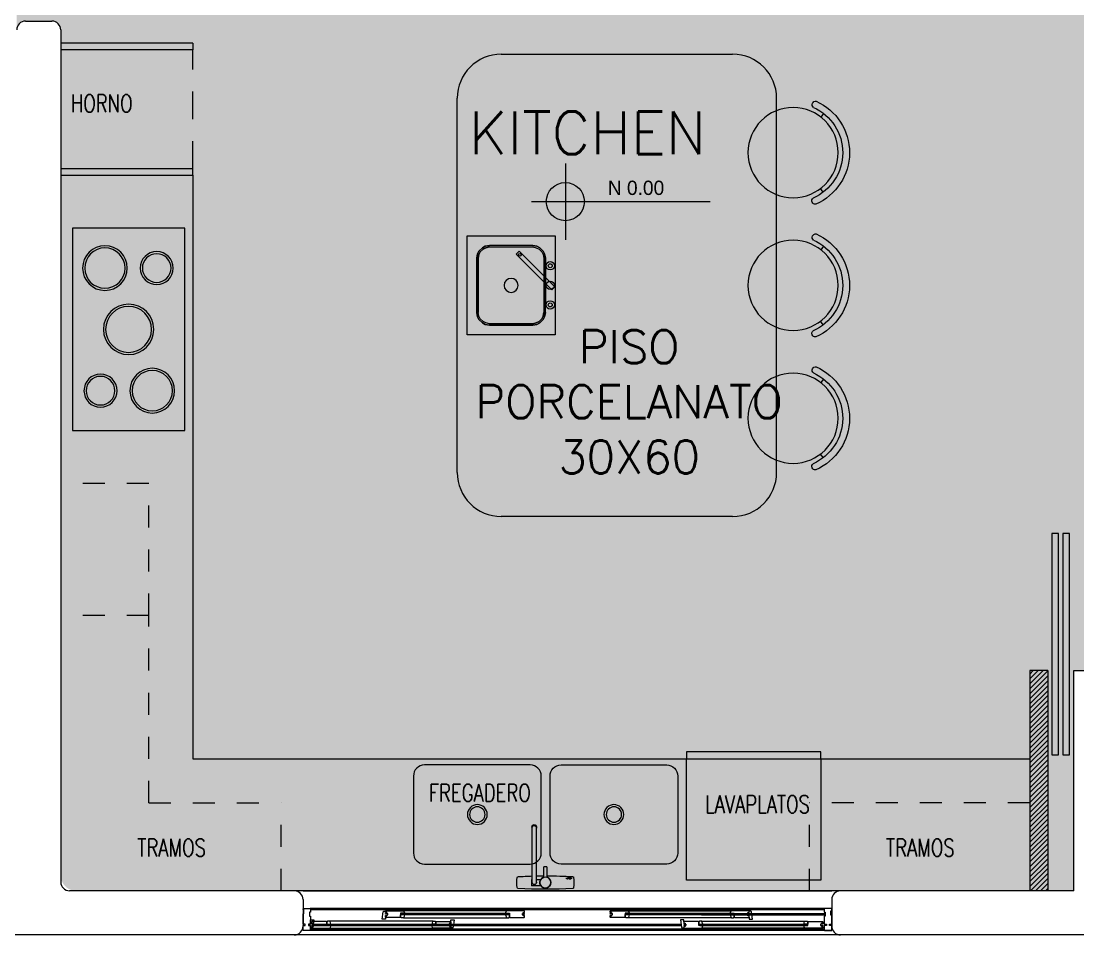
# Model space of a CAD drawing. Header units: metres. Extents: x 8 to 2416, y -346 to 476.
# Drawn here: x 137.987 to 142.785, y -190.793 to -186.643 of the extents above; entities that cross this region are included whole.
import ezdxf

# ---------------------------------------------------------------- set-up
doc = ezdxf.new("R2010")
doc.units = ezdxf.units.M
for name, pattern in [('0', [0]), ('DASHED', [0.75, 0.5, -0.25]), ('DASHED2', [0.375, 0.25, -0.125]), ('HIDDEN2', [0.1875, 0.125, -0.0625])]:
    doc.linetypes.add(name, pattern=pattern)
doc.layers.get('0').update_dxf_attribs({"color": 250, "linetype": '0', "lineweight": 20})
for name, color, linetype, lineweight in [('01_Mobiliario', 19, 'Continuous', 0), ('02_mobiliario', 250, 'Continuous', 5), ('A-DOOR', 35, 'Continuous', 5), ('A-EQPM-OVHD', 253, 'DASHED2', 5), ('A-WALL', 250, 'Continuous', 20), ('baños', 140, 'Continuous', 0), ('cristales', 131, 'Continuous', 0), ('MOB FIJOS', 251, 'Continuous', 0), ('MOBILIARIOS', 252, 'Continuous', 0), ('PLF 01', 252, 'Continuous', 9), ('PROYECCION', 9, 'DASHED', 0), ('SE-3', 253, 'Continuous', 5), ('textos', 7, 'Continuous', 0)]:
    doc.layers.add(name, color=color, linetype=linetype, lineweight=lineweight)
doc.styles.add('Arch-Dim', font='romans.shx', dxfattribs={"width": 0.75})
doc.styles.add('ESC100-2mm', font='arial.ttf', dxfattribs={"height": 0.15})
doc.styles.get("Standard").update_dxf_attribs({"font": 'arial.ttf', "height": 0.1875})

# ---------------------------------------------------------------- blocks, each defined once
blk = doc.blocks.new('Fenton Bead')
at = {"color": 7}
blk.add_lwpolyline([(2.1, 12.5, -0.341999), (0.2, 11), (0, 10.7), (0, 1), (1, 0), (18, 0), (18, 0.5), (14.7, 12.9, 0.339454), (13.2, 14), (4.1, 14, 0.341999)], format="xyb", close=True, dxfattribs=at)
blk = doc.blocks.new('A$Cd5cd191f')
at = {"layer": 'A-DOOR', "color": 7}
for p, q in [((-0.05, 0.2), (2.35, 0.2)), ((-0.05, 0.1185), (-0.0485, 0.12)), ((-0.05, 0.1145), (-0.05, 0.1185)), ((-0.046, 0.1145), (-0.05, 0.1145)), ((-0.0485, 0.12), (-0.0175, 0.12)), ((-0.046, 0.0955), (-0.046, 0.1145)), ((-0.016, 0.1035), (-0.02, 0.1035)), ((-0.02, 0.1035), (-0.02, 0.0845)), ((-0.0175, 0.12), (-0.016, 0.1185)), ((2.3175, 0.12), (-0.0175, 0.12)), ((-0.016, 0.1185), (-0.016, 0.1035)), ((0.3093, 0.0715), (0.3136, 0.1047)), ((0.3166, 0.1075), (0.3243, 0.1075)), ((0.3243, 0.1075), (0.3258, 0.109)), ((0.3243, 0.102), (0.3243, 0.1075)), ((0.3303, 0.102), (0.3243, 0.102)), ((0.3243, 0.097), (0.3243, 0.0993)), ((0.3243, 0.0993), (0.3303, 0.0993)), ((0.3343, 0.097), (0.3243, 0.097)), ((0.3258, 0.109), (0.4065, 0.109)), ((0.3303, 0.0993), (0.3303, 0.102)), ((0.3343, 0.091), (0.3343, 0.097)), ((0.4098, 0.098), (0.3923, 0.098)), ((0.3923, 0.098), (0.3923, 0.0805)), ((0.3973, 0.097), (0.4033, 0.093)), ((0.3973, 0.093), (0.4033, 0.097)), ((0.4065, 0.109), (0.4083, 0.1075)), ((0.8737, 0.109), (0.4065, 0.109)), ((0.4083, 0.1075), (0.4103, 0.0995)), ((0.4103, 0.0985), (0.4098, 0.098)), ((0.4103, 0.0995), (0.4103, 0.0985)), ((0.8718, 0.1075), (0.8698, 0.0995)), ((0.8698, 0.0995), (0.8698, 0.0985)), ((0.8698, 0.0985), (0.8703, 0.098)), ((0.8703, 0.098), (0.8878, 0.098)), ((0.8737, 0.109), (0.8718, 0.1075)), ((0.9543, 0.109), (0.8737, 0.109)), ((0.8828, 0.097), (0.8768, 0.093)), ((0.8828, 0.093), (0.8768, 0.097)), ((0.8878, 0.098), (0.8878, 0.0805)), ((0.9458, 0.091), (0.9458, 0.097)), ((0.9458, 0.097), (0.9558, 0.097)), ((0.9498, 0.0993), (0.9498, 0.102)), ((0.9498, 0.102), (0.9558, 0.102)), ((0.9558, 0.0993), (0.9498, 0.0993)), ((0.9558, 0.1075), (0.9543, 0.109)), ((0.9558, 0.102), (0.9558, 0.1075)), ((0.9558, 0.097), (0.9558, 0.0993)), ((1.3442, 0.1075), (1.3457, 0.109)), ((1.3442, 0.102), (1.3442, 0.1075)), ((1.3502, 0.102), (1.3442, 0.102)), ((1.3442, 0.097), (1.3442, 0.0993)), ((1.3442, 0.0993), (1.3502, 0.0993)), ((1.3542, 0.097), (1.3442, 0.097)), ((1.3457, 0.109), (1.4263, 0.109)), ((1.3502, 0.0993), (1.3502, 0.102)), ((1.3542, 0.091), (1.3542, 0.097)), ((1.4297, 0.098), (1.4122, 0.098)), ((1.4122, 0.098), (1.4122, 0.0805)), ((1.4172, 0.097), (1.4232, 0.093)), ((1.4172, 0.093), (1.4232, 0.097)), ((1.4263, 0.109), (1.4282, 0.1075)), ((1.4263, 0.109), (1.8935, 0.109)), ((1.4282, 0.1075), (1.4302, 0.0995)), ((1.4302, 0.0985), (1.4297, 0.098)), ((1.4302, 0.0995), (1.4302, 0.0985)), ((1.8917, 0.1075), (1.8897, 0.0995)), ((1.8897, 0.0995), (1.8897, 0.0985)), ((1.8897, 0.0985), (1.8902, 0.098)), ((1.8902, 0.098), (1.9077, 0.098)), ((1.8935, 0.109), (1.8917, 0.1075)), ((1.9742, 0.109), (1.8935, 0.109)), ((1.9027, 0.097), (1.8967, 0.093)), ((1.9027, 0.093), (1.8967, 0.097)), ((1.9077, 0.098), (1.9077, 0.0805)), ((1.9657, 0.091), (1.9657, 0.097)), ((1.9657, 0.097), (1.9757, 0.097)), ((1.9697, 0.0993), (1.9697, 0.102)), ((1.9697, 0.102), (1.9757, 0.102)), ((1.9757, 0.0993), (1.9697, 0.0993)), ((1.9757, 0.1075), (1.9742, 0.109)), ((1.9757, 0.102), (1.9757, 0.1075)), ((1.9834, 0.1075), (1.9757, 0.1075)), ((1.9757, 0.097), (1.9757, 0.0993)), ((1.9907, 0.0715), (1.9864, 0.1047)), ((2.3175, 0.12), (2.316, 0.1185)), ((2.316, 0.1185), (2.316, 0.1035)), ((2.316, 0.1035), (2.32, 0.1035)), ((2.3485, 0.12), (2.3175, 0.12)), ((2.32, 0.1035), (2.32, 0.0845)), ((2.346, 0.0895), (2.346, 0.1085)), ((2.346, 0.1085), (2.35, 0.1085)), ((2.35, 0.1185), (2.3485, 0.12)), ((2.35, 0.1085), (2.35, 0.1185)), ((-0.05, 0.049), (-0.05, 0.0955)), ((-0.05, 0.0955), (-0.046, 0.0955)), ((-0.04, 0.049), (-0.05, 0.049)), ((-0.04, 0.043), (-0.04, 0.049)), ((-0.016, 0.049), (-0.026, 0.049)), ((-0.026, 0.049), (-0.026, 0.043)), ((-0.02, 0.0845), (-0.016, 0.0845)), ((-0.0195, 0.043), (-0.0195, 0.049)), ((-0.0195, 0.049), (-0.016, 0.049)), ((-0.016, 0.0845), (-0.016, 0.049)), ((-0.016, 0.049), (-0.016, 0.0685)), ((-0.016, 0.0685), (-0.001, 0.0685)), ((-0.0085, 0.061), (-0.01, 0.0595)), ((-0.01, 0.0595), (-0.01, 0.0537)), ((-0.01, 0.0537), (-0.004, 0.0537)), ((-0.004, 0.051), (-0.01, 0.051)), ((-0.01, 0.051), (-0.01, 0.049)), ((-0.01, 0.049), (0, 0.049)), ((0.0565, 0.061), (-0.0085, 0.061)), ((-0.001, 0.0685), (-0.0053, 0.0353)), ((-0.004, 0.0537), (-0.004, 0.051)), ((0, 0.049), (0, 0.043)), ((0.058, 0.0595), (0.0565, 0.061)), ((0.058, 0.042), (0.058, 0.0595)), ((0.5403, 0.062), (0.0712, 0.062)), ((0.3243, 0.0715), (0.3093, 0.0715)), ((0.3243, 0.089), (0.3243, 0.091)), ((0.3243, 0.091), (0.3343, 0.091)), ((0.3303, 0.089), (0.3243, 0.089)), ((0.3243, 0.0805), (0.3243, 0.0863)), ((0.3243, 0.0863), (0.3303, 0.0863)), ((0.3258, 0.079), (0.3243, 0.0805)), ((0.3243, 0.0805), (0.3243, 0.0715)), ((0.3908, 0.079), (0.3258, 0.079)), ((0.3303, 0.0863), (0.3303, 0.089)), ((0.3923, 0.0805), (0.3908, 0.079)), ((0.3923, 0.095), (0.3973, 0.095)), ((0.3923, 0.095), (0.3973, 0.095)), ((0.4056, 0.078), (0.8746, 0.078)), ((0.5535, 0.0595), (0.555, 0.061)), ((0.5535, 0.042), (0.5535, 0.0595)), ((0.555, 0.061), (0.62, 0.061)), ((0.6215, 0.049), (0.6115, 0.049)), ((0.6115, 0.049), (0.6115, 0.043)), ((0.6215, 0.0537), (0.6155, 0.0537)), ((0.6155, 0.0537), (0.6155, 0.051)), ((0.6155, 0.051), (0.6215, 0.051)), ((0.62, 0.061), (0.6215, 0.0595)), ((0.6215, 0.0595), (0.6215, 0.0685)), ((0.6215, 0.0685), (0.6365, 0.0685)), ((0.6215, 0.0595), (0.6215, 0.0537)), ((0.6215, 0.051), (0.6215, 0.049)), ((0.6365, 0.0685), (0.6322, 0.0353)), ((0.8878, 0.095), (0.8828, 0.095)), ((0.8878, 0.095), (0.8828, 0.095)), ((0.8878, 0.0805), (0.8893, 0.079)), ((0.8893, 0.079), (0.9543, 0.079)), ((0.9558, 0.091), (0.9458, 0.091)), ((0.9498, 0.0863), (0.9498, 0.089)), ((0.9498, 0.089), (0.9558, 0.089)), ((0.9558, 0.0863), (0.9498, 0.0863)), ((0.9543, 0.079), (0.9558, 0.0805)), ((0.9558, 0.089), (0.9558, 0.091)), ((0.9558, 0.0805), (0.9558, 0.0863)), ((1.3442, 0.089), (1.3442, 0.091)), ((1.3442, 0.091), (1.3542, 0.091)), ((1.3502, 0.089), (1.3442, 0.089)), ((1.3442, 0.0805), (1.3442, 0.0863)), ((1.3442, 0.0863), (1.3502, 0.0863)), ((1.3457, 0.079), (1.3442, 0.0805)), ((1.4107, 0.079), (1.3457, 0.079)), ((1.3502, 0.0863), (1.3502, 0.089)), ((1.4122, 0.0805), (1.4107, 0.079)), ((1.4122, 0.095), (1.4172, 0.095)), ((1.4122, 0.095), (1.4172, 0.095)), ((1.8944, 0.078), (1.4254, 0.078)), ((1.6785, 0.0685), (1.6635, 0.0685)), ((1.6635, 0.0685), (1.6678, 0.0353)), ((1.6785, 0.0595), (1.6785, 0.0685)), ((1.68, 0.061), (1.6785, 0.0595)), ((1.6785, 0.0595), (1.6785, 0.0537)), ((1.6785, 0.0537), (1.6845, 0.0537)), ((1.6845, 0.051), (1.6785, 0.051)), ((1.6785, 0.051), (1.6785, 0.049)), ((1.6785, 0.049), (1.6885, 0.049)), ((1.745, 0.061), (1.68, 0.061)), ((1.6845, 0.0537), (1.6845, 0.051)), ((1.6885, 0.049), (1.6885, 0.043)), ((1.7465, 0.0595), (1.745, 0.061)), ((1.7465, 0.042), (1.7465, 0.0595)), ((1.7597, 0.062), (2.2288, 0.062)), ((1.9077, 0.095), (1.9027, 0.095)), ((1.9077, 0.095), (1.9027, 0.095)), ((1.9077, 0.0805), (1.9092, 0.079)), ((1.9092, 0.079), (1.9742, 0.079)), ((1.9757, 0.091), (1.9657, 0.091)), ((1.9697, 0.0863), (1.9697, 0.089)), ((1.9697, 0.089), (1.9757, 0.089)), ((1.9757, 0.0863), (1.9697, 0.0863)), ((1.9742, 0.079), (1.9757, 0.0805)), ((1.9757, 0.089), (1.9757, 0.091)), ((1.9757, 0.0805), (1.9757, 0.0863)), ((1.9757, 0.0805), (1.9757, 0.0715)), ((1.9757, 0.0715), (1.9907, 0.0715)), ((2.242, 0.0595), (2.2435, 0.061)), ((2.242, 0.042), (2.242, 0.0595)), ((2.2435, 0.061), (2.3085, 0.061)), ((2.31, 0.049), (2.3, 0.049)), ((2.3, 0.049), (2.3, 0.043)), ((2.31, 0.0537), (2.304, 0.0537)), ((2.304, 0.0537), (2.304, 0.051)), ((2.304, 0.051), (2.31, 0.051)), ((2.3085, 0.061), (2.31, 0.0595)), ((2.31, 0.0595), (2.31, 0.0537)), ((2.31, 0.051), (2.31, 0.049)), ((2.32, 0.0845), (2.316, 0.0845)), ((2.316, 0.0845), (2.316, 0.049)), ((2.316, 0.049), (2.326, 0.049)), ((2.326, 0.049), (2.326, 0.043)), ((2.34, 0.043), (2.34, 0.049)), ((2.34, 0.049), (2.35, 0.049)), ((2.35, 0.0895), (2.346, 0.0895)), ((2.35, 0.049), (2.35, 0.0895)), ((-0.05, 0.02), (-0.05, 0.043)), ((-0.05, 0.043), (-0.04, 0.043)), ((-0.0175, 0.02), (-0.05, 0.02)), ((2.35, 0.02), (-0.05, 0.02)), ((2.35, 0), (-0.05, 0)), ((-0.026, 0.043), (-0.016, 0.043)), ((-0.016, 0.043), (-0.0195, 0.043)), ((-0.016, 0.0215), (-0.0175, 0.02)), ((-0.016, 0.043), (-0.016, 0.0215)), ((-0.016, 0.0215), (-0.016, 0.043)), ((-0.0083, 0.0325), (-0.016, 0.0325)), ((0, 0.043), (-0.01, 0.043)), ((-0.01, 0.043), (-0.01, 0.0407)), ((-0.01, 0.0407), (-0.004, 0.0407)), ((-0.004, 0.038), (-0.01, 0.038)), ((-0.01, 0.038), (-0.01, 0.0325)), ((-0.01, 0.0325), (-0.0085, 0.031)), ((-0.0085, 0.031), (0.0721, 0.031)), ((-0.004, 0.0407), (-0.004, 0.038)), ((0.058, 0.045), (0.063, 0.045)), ((0.058, 0.045), (0.063, 0.045)), ((0.0755, 0.042), (0.058, 0.042)), ((0.063, 0.043), (0.069, 0.047)), ((0.063, 0.047), (0.069, 0.043)), ((0.0721, 0.031), (0.074, 0.0325)), ((0.0721, 0.031), (0.5394, 0.031)), ((0.074, 0.0325), (0.076, 0.0405)), ((0.076, 0.0415), (0.0755, 0.042)), ((0.076, 0.0405), (0.076, 0.0415)), ((0.5355, 0.0415), (0.536, 0.042)), ((0.5355, 0.0405), (0.5355, 0.0415)), ((0.5375, 0.0325), (0.5355, 0.0405)), ((0.536, 0.042), (0.5535, 0.042)), ((0.5394, 0.031), (0.5375, 0.0325)), ((0.62, 0.031), (0.5394, 0.031)), ((0.5485, 0.043), (0.5425, 0.047)), ((0.5485, 0.047), (0.5425, 0.043)), ((0.5535, 0.045), (0.5485, 0.045)), ((0.5535, 0.045), (0.5485, 0.045)), ((0.6115, 0.043), (0.6215, 0.043)), ((0.6215, 0.0407), (0.6155, 0.0407)), ((0.6155, 0.0407), (0.6155, 0.038)), ((0.6155, 0.038), (0.6215, 0.038)), ((0.6215, 0.0325), (0.62, 0.031)), ((0.6215, 0.043), (0.6215, 0.0407)), ((0.6215, 0.038), (0.6215, 0.0325)), ((0.6292, 0.0325), (0.6215, 0.0325)), ((1.6708, 0.0325), (1.6785, 0.0325)), ((1.6885, 0.043), (1.6785, 0.043)), ((1.6785, 0.043), (1.6785, 0.0407)), ((1.6785, 0.0407), (1.6845, 0.0407)), ((1.6845, 0.038), (1.6785, 0.038)), ((1.6785, 0.038), (1.6785, 0.0325)), ((1.6785, 0.0325), (1.68, 0.031)), ((1.68, 0.031), (1.7606, 0.031)), ((1.6845, 0.0407), (1.6845, 0.038)), ((1.7465, 0.045), (1.7515, 0.045)), ((1.7465, 0.045), (1.7515, 0.045)), ((1.764, 0.042), (1.7465, 0.042)), ((1.7515, 0.043), (1.7575, 0.047)), ((1.7515, 0.047), (1.7575, 0.043)), ((1.7606, 0.031), (1.7625, 0.0325)), ((2.2279, 0.031), (1.7606, 0.031)), ((1.7625, 0.0325), (1.7645, 0.0405)), ((1.7645, 0.0415), (1.764, 0.042)), ((1.7645, 0.0405), (1.7645, 0.0415)), ((2.224, 0.0415), (2.2245, 0.042)), ((2.224, 0.0405), (2.224, 0.0415)), ((2.226, 0.0325), (2.224, 0.0405)), ((2.2245, 0.042), (2.242, 0.042)), ((2.2279, 0.031), (2.226, 0.0325)), ((2.3085, 0.031), (2.2279, 0.031)), ((2.237, 0.043), (2.231, 0.047)), ((2.237, 0.047), (2.231, 0.043)), ((2.242, 0.045), (2.237, 0.045)), ((2.242, 0.045), (2.237, 0.045)), ((2.3, 0.043), (2.31, 0.043)), ((2.31, 0.0407), (2.304, 0.0407)), ((2.304, 0.0407), (2.304, 0.038)), ((2.304, 0.038), (2.31, 0.038)), ((2.31, 0.0325), (2.3085, 0.031)), ((2.31, 0.043), (2.31, 0.0407)), ((2.31, 0.038), (2.31, 0.0325)), ((2.326, 0.043), (2.316, 0.043)), ((2.316, 0.043), (2.316, 0.0215)), ((2.316, 0.0215), (2.3175, 0.02)), ((2.3175, 0.02), (2.35, 0.02)), ((2.35, 0.043), (2.34, 0.043)), ((2.35, 0.02), (2.35, 0.043))]:
    blk.add_line(p, q, dxfattribs=at)
at = {"layer": 'A-DOOR', "color": 8}
for p, q in [((2.316, 0.114), (-0.016, 0.114)), ((1.7582, 0.097), (2.32, 0.097)), ((-0.0035, 0.049), (1.666, 0.049)), ((1.759, 0.091), (2.32, 0.091)), ((2.316, 0.026), (-0.016, 0.026)), ((-0.0043, 0.043), (1.6668, 0.043))]:
    blk.add_line(p, q, dxfattribs=at)
at = {"layer": 'A-DOOR', "color": 7}
for points in [[(0.8828, 0.093), (0.3973, 0.093), (0.3973, 0.097), (0.8828, 0.097)], [(0.8828, 0.097), (0.3973, 0.097), (0.3973, 0.093), (0.8828, 0.093)], [(0.3973, 0.097), (0.4033, 0.097), (0.4033, 0.093), (0.3973, 0.093)], [(0.4098, 0.098), (0.3978, 0.098), (0.3978, 0.097), (0.4098, 0.097)], [(0.4033, 0.097), (0.4083, 0.097), (0.4083, 0.093), (0.4033, 0.093)], [(0.8703, 0.098), (0.8823, 0.098), (0.8823, 0.097), (0.8703, 0.097)], [(0.8768, 0.097), (0.8718, 0.097), (0.8718, 0.093), (0.8768, 0.093)], [(0.8828, 0.097), (0.8768, 0.097), (0.8768, 0.093), (0.8828, 0.093)], [(1.4172, 0.097), (1.4232, 0.097), (1.4232, 0.093), (1.4172, 0.093)], [(1.4172, 0.093), (1.9027, 0.093), (1.9027, 0.097), (1.4172, 0.097)], [(1.4172, 0.097), (1.9027, 0.097), (1.9027, 0.093), (1.4172, 0.093)], [(1.4297, 0.098), (1.4177, 0.098), (1.4177, 0.097), (1.4297, 0.097)], [(1.4232, 0.097), (1.4282, 0.097), (1.4282, 0.093), (1.4232, 0.093)], [(1.8902, 0.098), (1.9022, 0.098), (1.9022, 0.097), (1.8902, 0.097)], [(1.8967, 0.097), (1.8917, 0.097), (1.8917, 0.093), (1.8967, 0.093)], [(1.9027, 0.097), (1.8967, 0.097), (1.8967, 0.093), (1.9027, 0.093)], [(0.0755, 0.047), (0.0635, 0.047), (0.0635, 0.048), (0.0755, 0.048)], [(0.3923, 0.095), (0.3973, 0.095), (0.3973, 0.095), (0.3923, 0.095)], [(0.4098, 0.093), (0.3978, 0.093), (0.3978, 0.092), (0.4098, 0.092)], [(0.536, 0.047), (0.548, 0.047), (0.548, 0.048), (0.536, 0.048)], [(0.8703, 0.093), (0.8823, 0.093), (0.8823, 0.092), (0.8703, 0.092)], [(0.8878, 0.095), (0.8828, 0.095), (0.8828, 0.095), (0.8878, 0.095)], [(1.4122, 0.095), (1.4172, 0.095), (1.4172, 0.095), (1.4122, 0.095)], [(1.4297, 0.093), (1.4177, 0.093), (1.4177, 0.092), (1.4297, 0.092)], [(1.764, 0.047), (1.752, 0.047), (1.752, 0.048), (1.764, 0.048)], [(1.8902, 0.093), (1.9022, 0.093), (1.9022, 0.092), (1.8902, 0.092)], [(1.9077, 0.095), (1.9027, 0.095), (1.9027, 0.095), (1.9077, 0.095)], [(2.2245, 0.047), (2.2365, 0.047), (2.2365, 0.048), (2.2245, 0.048)], [(0.058, 0.045), (0.063, 0.045), (0.063, 0.045), (0.058, 0.045)], [(0.063, 0.043), (0.069, 0.043), (0.069, 0.047), (0.063, 0.047)], [(0.063, 0.047), (0.5485, 0.047), (0.5485, 0.043), (0.063, 0.043)], [(0.063, 0.043), (0.5485, 0.043), (0.5485, 0.047), (0.063, 0.047)], [(0.0755, 0.042), (0.0635, 0.042), (0.0635, 0.043), (0.0755, 0.043)], [(0.069, 0.043), (0.074, 0.043), (0.074, 0.047), (0.069, 0.047)], [(0.536, 0.042), (0.548, 0.042), (0.548, 0.043), (0.536, 0.043)], [(0.5425, 0.043), (0.5375, 0.043), (0.5375, 0.047), (0.5425, 0.047)], [(0.5485, 0.043), (0.5425, 0.043), (0.5425, 0.047), (0.5485, 0.047)], [(0.5535, 0.045), (0.5485, 0.045), (0.5485, 0.045), (0.5535, 0.045)], [(1.7465, 0.045), (1.7515, 0.045), (1.7515, 0.045), (1.7465, 0.045)], [(2.237, 0.047), (1.7515, 0.047), (1.7515, 0.043), (2.237, 0.043)], [(2.237, 0.043), (1.7515, 0.043), (1.7515, 0.047), (2.237, 0.047)], [(1.7515, 0.043), (1.7575, 0.043), (1.7575, 0.047), (1.7515, 0.047)], [(1.764, 0.042), (1.752, 0.042), (1.752, 0.043), (1.764, 0.043)], [(1.7575, 0.043), (1.7625, 0.043), (1.7625, 0.047), (1.7575, 0.047)], [(2.2245, 0.042), (2.2365, 0.042), (2.2365, 0.043), (2.2245, 0.043)], [(2.231, 0.043), (2.226, 0.043), (2.226, 0.047), (2.231, 0.047)], [(2.237, 0.043), (2.231, 0.043), (2.231, 0.047), (2.237, 0.047)], [(2.242, 0.045), (2.237, 0.045), (2.237, 0.045), (2.242, 0.045)]]:
    blk.add_lwpolyline(points, close=True, dxfattribs=at)
for centre, start, end in [((0.3166, 0.1045), 89.9985, 175.7109), ((1.9834, 0.1045), 4.2891, 90.0015), ((-0.0083, 0.0355), 269.9985, 355.7109), ((0.6292, 0.0355), 269.9985, 355.7109), ((1.6708, 0.0355), 184.2891, 270.0015)]:
    blk.add_arc(centre, 0.003, start, end, dxfattribs=at)
at = {"layer": 'cristales', "const_width": 0.004}
for points in [[(0.8718, 0.095), (0.4083, 0.095)], [(1.4282, 0.095), (1.8917, 0.095)], [(0.074, 0.045), (0.5375, 0.045)], [(2.226, 0.045), (1.7625, 0.045)]]:
    blk.add_lwpolyline(points, dxfattribs=at)
at = {"layer": 'A-DOOR', "color": 7, "yscale": 0.001000000023175567, "zscale": 0.001000000023175567}
for p, xscale in [((0.058, 0.048), 0.001000000023175567), ((0.5535, 0.048), -0.001000000023175567), ((1.7465, 0.048), 0.001000000023175567), ((2.242, 0.048), -0.001000000023175567)]:
    blk.add_blockref('Fenton Bead', p, dxfattribs=dict(at, xscale=xscale))
at = {"layer": 'A-DOOR', "color": 7, "yscale": 0.001000000023175567, "zscale": 0.001000000023175567, "rotation": 180}
for p, xscale in [((0.3923, 0.092), -0.001000000023175567), ((0.8878, 0.092), 0.001000000023175567), ((1.4122, 0.092), -0.001000000023175567), ((1.9077, 0.092), 0.001000000023175567)]:
    blk.add_blockref('Fenton Bead', p, dxfattribs=dict(at, xscale=xscale))
blk = doc.blocks.new('SE3')
at = {"layer": 'MOB FIJOS'}
for p, q in [((115.4, 359.7), (115.4, 371.2)), ((132.6, 371.2), (115.4, 371.2)), ((115.4, 359.7), (116.8, 359.7)), ((116.8, 365.4), (116.8, 264.8)), ((124.5, 264.8), (124.5, 365.4)), ((124.5, 359.7), (132.6, 359.7)), ((138.5, 355.7), (138.5, 336.6)), ((143.5, 336.6), (143.5, 355.7)), ((180, 358.9), (179.6, 358.9)), ((179.6, 358.9), (179.6, 357)), ((179.6, 357), (180, 357)), ((180, 358.1), (180, 358.9)), ((180.7, 358.1), (180, 358.1)), ((180, 357), (180, 357.8)), ((180, 357.8), (180.7, 357.8)), ((181.1, 358.9), (180.7, 358.9)), ((180.7, 358.9), (180.7, 358.1)), ((180.7, 357.8), (180.7, 357)), ((180.7, 357), (181.1, 357)), ((181.1, 357), (181.1, 358.9)), ((181.5, 358.9), (182.8, 358.9)), ((181.5, 357), (181.5, 358.9)), ((182.9, 357), (181.5, 357)), ((181.8, 358.6), (181.8, 358.2)), ((182.8, 358.6), (181.8, 358.6)), ((181.8, 358.2), (182.8, 358.2)), ((181.8, 357.8), (181.8, 357.3)), ((182.8, 357.8), (181.8, 357.8)), ((181.8, 357.3), (182.9, 357.3)), ((182.8, 358.9), (182.8, 358.6)), ((182.8, 358.2), (182.8, 357.8)), ((182.9, 357.3), (182.9, 357)), ((183.2, 358.9), (183.6, 358.9)), ((183.2, 357), (183.2, 358.9)), ((184.5, 357), (183.2, 357)), ((183.6, 358.9), (183.6, 357.3)), ((183.6, 357.3), (184.5, 357.3)), ((184.5, 357.3), (184.5, 357)), ((184.6, 358.9), (185, 358.9)), ((185.2, 357), (184.6, 358.9)), ((185, 358.9), (185.4, 357.5)), ((185.6, 357), (185.2, 357)), ((185.4, 357.5), (185.9, 358.9)), ((186.3, 358.9), (185.6, 357)), ((185.9, 358.9), (186.3, 358.9)), ((186.5, 358.9), (187.8, 358.9)), ((186.5, 357), (186.5, 358.9)), ((187.8, 357), (186.5, 357)), ((186.8, 358.6), (186.8, 358.2)), ((187.8, 358.6), (186.8, 358.6)), ((186.8, 358.2), (187.7, 358.2)), ((186.8, 357.8), (186.8, 357.3)), ((187.7, 357.8), (186.8, 357.8)), ((186.8, 357.3), (187.8, 357.3)), ((187.7, 358.2), (187.7, 357.8)), ((187.8, 358.9), (187.8, 358.6)), ((187.8, 357.3), (187.8, 357)), ((188, 358.9), (188.5, 358.9)), ((188.6, 358), (188, 358.9)), ((188, 357), (188.6, 358)), ((188.4, 357), (188, 357)), ((188.8, 357.7), (188.4, 357)), ((188.5, 358.9), (188.8, 358.3)), ((188.8, 358.3), (189.2, 358.9)), ((189.2, 357), (188.8, 357.7)), ((189.6, 358.9), (189, 358)), ((189, 358), (189.7, 357)), ((189.2, 358.9), (189.6, 358.9)), ((189.7, 357), (189.2, 357)), ((143.5, 336.6), (138.5, 336.6)), ((116.5, 264.1), (116.5, 263.5)), ((116.8, 264.8), (116.8, 264.1)), ((124.5, 264.1), (124.5, 264.8)), ((124.8, 263.5), (124.8, 264.1))]:
    blk.add_line(p, q, dxfattribs=at)
blk.add_circle((141, 365.4), 10, dxfattribs=at)
for centre, radius, start, end in [((200.7, 365.4), 111.9, 175.2133, 184.7867), ((90.8, 374.6), 1.52, 93.4481, 175.2133), ((141, -458.7), 836.4, 86.5519, 93.4481), ((120.7, 365.4), 3.91, 0, 192.0524), ((120.7, 365.4), 3.81, 0, 180), ((141, 365.4), 10.2, 0, 255.8182), ((191.2, 374.6), 1.52, 4.7867, 86.5519), ((81.2, 365.4), 111.9, 355.2133, 4.7867), ((90.8, 356.2), 1.52, 184.7867, 266.5519), ((141, 1189.5), 836.4, 266.5519, 268.3467), ((120.7, 365.4), 3.91, 347.9113, 0), ((141, 1189.5), 836.4, 268.8689, 269.8295), ((141, 365.4), 10.2, 284.1818, 0), ((141, 1189.5), 836.4, 270.1705, 273.4481), ((191.2, 356.2), 1.52, 273.4481, 355.2133)]:
    blk.add_arc(centre, radius, start, end, dxfattribs=at)
for centre, major_axis, start_param, end_param in [((120.7, 264.1), (4.12, 0), 2.748282, 6.283185), ((120.7, 263.5), (4.12, 0), 3.141593, 6.283185), ((120.7, 264.8), (-3.81, 0), 0, 3.141593), ((120.7, 264.1), (3.81, 0), 3.141593, 6.283185), ((120.7, 264.1), (4.12, 0), 0, 0.393311)]:
    blk.add_ellipse(centre, major_axis=major_axis, ratio=0.996195, start_param=start_param, end_param=end_param, dxfattribs=at)
blk = doc.blocks.new('A$C42cea3f9')
at = {"layer": 'MOB FIJOS'}
for points in [[(0.53, 0.5642), (0.05, 0.5642, 0.414214), (0, 0.5142), (0, 0.1642, 0.414214), (0.05, 0.1142), (0.53, 0.1142, 0.414214), (0.58, 0.1642), (0.58, 0.5142, 0.414214)], [(0.67, 0.5642), (1.15, 0.5642, -0.414214), (1.2, 0.5142), (1.2, 0.1642, -0.414214), (1.15, 0.1142), (0.67, 0.1142, -0.414214), (0.62, 0.1642), (0.62, 0.5142, -0.414214)]]:
    blk.add_lwpolyline(points, format="xyb", close=True, dxfattribs=at)
at = {"layer": 'MOB FIJOS', "ltscale": 0.01}
for centre, major_axis in [((0.29, 0.3392), (-0.0318, 0.0318)), ((0.91, 0.3392), (-0.0318, 0.0318)), ((0.29, 0.3392), (-0.0247, 0.0247)), ((0.91, 0.3392), (-0.0247, 0.0247))]:
    blk.add_ellipse(centre, major_axis=major_axis, ratio=1, start_param=2.356194489560823, end_param=8.639379796740409, dxfattribs=at)
at = {"layer": 'MOB FIJOS', "xscale": 0.002480511886764446, "yscale": 0.002480511886764446, "zscale": 0.002480511886764446, "rotation": 180}
blk.add_blockref('SE3', (0.951, 0.9368), dxfattribs=at)
blk = doc.blocks.new('A$C900cbe0a')
at = {"layer": 'MOB FIJOS', "extrusion": (0, 0, -1), "elevation": -0.9042}
blk.add_lwpolyline([(-0.51, 0.92), (0, 0.92), (0, 0), (-0.51, 0)], close=True, dxfattribs=at)
at = {"layer": 'MOB FIJOS', "extrusion": (0, 0, -1)}
for centre, radius in [((-0.1475, 0.7384, -0.9042), 0.1016), ((-0.1475, 0.7384, -0.9042), 0.0916), ((-0.3825, 0.7384, -0.9042), 0.075), ((-0.3825, 0.7384, -0.9042), 0.065), ((-0.255, 0.46, -0.9042), 0.1143), ((-0.255, 0.46, -0.9042), 0.1043), ((-0.1275, 0.1816, -0.9042), 0.075), ((-0.1275, 0.1816, -0.9042), 0.065), ((-0.3625, 0.1816, -0.9042), 0.1016), ((-0.3625, 0.1816, -0.9042), 0.0916)]:
    blk.add_circle(centre, radius, dxfattribs=at)
blk = doc.blocks.new('PL BASE 1N NASAS 09')
at = {"layer": 'PLF 01'}
h = blk.add_hatch(dxfattribs=at)
h.set_pattern_fill('LINE', color=256, scale=0.005, angle=45)
h.set_pattern_definition([(45, (-101.589091, -54.774719), (-0.01122532, 0.01122532), [])])
h.paths.add_polyline_path([(-99.1496, -54.0497), (-99.1496, -55.0497), (-99.231, -55.0497), (-99.231, -54.0497)])
at = {"layer": 'textos', "transparency": 33554534}
h = blk.add_hatch(color=256, dxfattribs=at)
h.dxf.hatch_style = 1
h.paths.add_polyline_path([(-101.3403, -51.8331, 0.414214), (-101.4269, -51.9196), (-101.3403, -51.9196)])
h.paths.add_polyline_path([(-101.2538, -51.9196), (-101.3403, -51.9196), (-101.3403, -52.0062, 0.414214)])
at = {"layer": '01_Mobiliario', "transparency": 33554684}
for p, q in [((-103.0311, -51.1997), (-103.0311, -51.2297)), ((-103.6311, -51.7697), (-103.0311, -51.7697))]:
    blk.add_line(p, q, dxfattribs=at)
at = {"layer": '01_Mobiliario', "ltscale": 0.005, "transparency": 33554684}
for p, q in [((-103.0311, -51.7997), (-103.0311, -54.4497)), ((-103.0311, -54.4497), (-99.231, -54.4497))]:
    blk.add_line(p, q, dxfattribs=at)
at = {"layer": '01_Mobiliario', "transparency": 33554684}
for points in [[(-103.0311, -51.1997), (-103.6311, -51.1997)], [(-103.0311, -51.2297), (-103.6311, -51.2297)], [(-103.6311, -51.7997), (-103.0311, -51.7997), (-103.0311, -51.7697)]]:
    blk.add_lwpolyline(points, dxfattribs=at)
at = {"layer": '02_mobiliario', "transparency": 33554684}
for p, q in [((-101.631, -51.2497), (-100.581, -51.2497)), ((-101.831, -53.1497), (-101.831, -51.4497)), ((-100.381, -53.1497), (-100.381, -51.4497)), ((-100.581, -53.3497), (-101.631, -53.3497))]:
    blk.add_line(p, q, dxfattribs=at)
for centre, start, end in [((-101.631, -51.4497), 90, 180), ((-100.581, -51.4497), 360, 90), ((-101.631, -53.1497), 180, 270), ((-100.581, -53.1497), 270, 360)]:
    blk.add_arc(centre, 0.2, start, end, dxfattribs=at)
at = {"layer": 'A-DOOR'}
for points in [[(-99.1019, -54.4319), (-99.1019, -53.4264), (-99.1321, -53.4264), (-99.1321, -54.4319)], [(-99.051, -54.4319), (-99.051, -53.4264), (-99.0813, -53.4264), (-99.0813, -54.4319)]]:
    blk.add_lwpolyline(points, close=True, dxfattribs=at)
at = {"layer": 'A-EQPM-OVHD', "linetype": 'HIDDEN2'}
blk.add_line((-103.0311, -51.7697), (-103.0311, -51.2297), dxfattribs=at)
at = {"layer": 'A-WALL'}
for p, q in [((-103.7911, -51.0997), (-103.6711, -51.0997)), ((-103.6311, -51.1397), (-103.6311, -54.9197)), ((-99.0311, -55.0497), (-99.0311, -54.0497)), ((-99.0311, -54.0497), (-98.8711, -54.0497)), ((-103.6311, -54.9197), (-103.6311, -55.0097)), ((-102.5711, -55.0497), (-103.5911, -55.0497)), ((-100.1311, -55.0497), (-102.5711, -55.0497)), ((-99.0311, -55.0497), (-100.1311, -55.0497)), ((-102.5711, -55.2497), (-104.2911, -55.2497)), ((-97.8461, -55.2497), (-102.5711, -55.2497))]:
    blk.add_line(p, q, dxfattribs=at)
at = {"layer": 'A-WALL', "transparency": 33554684}
for p, q in [((-102.5311, -55.0897), (-102.5311, -55.2097)), ((-100.1311, -55.0897), (-100.1311, -55.2097))]:
    blk.add_line(p, q, dxfattribs=at)
at = {"layer": 'A-WALL'}
for centre, start, end in [((-103.7911, -51.1397), 90, 180), ((-103.6711, -51.1397), 0, 90), ((-103.5911, -55.0097), 180, 270), ((-102.5711, -55.0897), 0, 90), ((-100.0911, -55.0897), 90, 180)]:
    blk.add_arc(centre, 0.04, start, end, dxfattribs=at)
at = {"layer": 'A-WALL', "transparency": 33554684}
for centre, start, end in [((-102.5711, -55.2097), 270, 0), ((-100.0911, -55.2097), 180, 270)]:
    blk.add_arc(centre, 0.04, start, end, dxfattribs=at)
at = {"layer": 'MOB FIJOS', "ltscale": 0.01}
for p, q in [((-101.5505, -52.1445, 0.0413), (-101.564, -52.158, 0.0603)), ((-101.3886, -52.3065, 0.0222), (-101.4021, -52.3199, 0.0222))]:
    blk.add_line(p, q, dxfattribs=at)
for points, elevation in [([(-101.7866, -52.0747), (-101.3866, -52.0747), (-101.3866, -52.5247), (-101.7866, -52.5247), (-101.7866, -52.0747)], -0.0063), ([(-101.685, -52.1255), (-101.7009, -52.1287), (-101.7136, -52.135), (-101.7263, -52.1477), (-101.7326, -52.1604), (-101.7358, -52.1763)], -0.0063), ([(-101.4882, -52.1192), (-101.4691, -52.1223), (-101.4564, -52.1287), (-101.4406, -52.1446), (-101.4342, -52.1573), (-101.431, -52.1763)], 0.0063), ([(-101.685, -52.4739), (-101.7009, -52.4707), (-101.7136, -52.4644), (-101.7263, -52.4517), (-101.7326, -52.439), (-101.7358, -52.4231)], -0.0063), ([(-101.4882, -52.4803), (-101.4691, -52.4771), (-101.4564, -52.4707), (-101.4406, -52.4549), (-101.4342, -52.4422), (-101.431, -52.4231)], 0.0063)]:
    blk.add_lwpolyline(points, dxfattribs=dict(at, elevation=elevation))
for points in [[(-101.685, -52.1192), (-101.704, -52.1223), (-101.7167, -52.1287), (-101.7326, -52.1446), (-101.739, -52.1573), (-101.7421, -52.1763)], [(-101.4882, -52.1255), (-101.4723, -52.1287), (-101.4596, -52.135), (-101.4469, -52.1477), (-101.4406, -52.1604), (-101.4374, -52.1763)], [(-101.685, -52.4803), (-101.704, -52.4771), (-101.7167, -52.4707), (-101.7326, -52.4549), (-101.739, -52.4422), (-101.7421, -52.4231)], [(-101.4882, -52.4739), (-101.4723, -52.4707), (-101.4596, -52.4644), (-101.4469, -52.4517), (-101.4406, -52.439), (-101.4374, -52.4231)]]:
    blk.add_lwpolyline(points, dxfattribs=at)
at = {"layer": 'MOB FIJOS', "ltscale": 0.01, "elevation": -0.2096}
blk.add_lwpolyline([(-101.4406, -52.1604), (-101.4374, -52.1763), (-101.4374, -52.4231), (-101.4406, -52.439), (-101.4469, -52.4517), (-101.4596, -52.4644), (-101.4723, -52.4707), (-101.4882, -52.4739), (-101.685, -52.4739), (-101.7009, -52.4707), (-101.7136, -52.4644), (-101.7263, -52.4517), (-101.7326, -52.439), (-101.7358, -52.4231), (-101.7358, -52.1763), (-101.7326, -52.1604), (-101.7263, -52.1477), (-101.7136, -52.135), (-101.7009, -52.1287), (-101.685, -52.1255), (-101.4882, -52.1255), (-101.4723, -52.1287), (-101.4596, -52.135), (-101.4469, -52.1477)], close=True, dxfattribs=at)
at = {"layer": 'MOB FIJOS', "ltscale": 0.01}
for points in [[(-101.4882, -52.1192), (-101.685, -52.1192, 0.414214)], [(-101.685, -52.4803), (-101.4882, -52.4803, 0.414214)]]:
    blk.add_lwpolyline(points, format="xyb", dxfattribs=at)
at = {"layer": 'MOB FIJOS', "ltscale": 0.01, "elevation": 0.0063}
blk.add_lwpolyline([(-101.431, -52.4231), (-101.431, -52.1763, 0.325454)], format="xyb", dxfattribs=at)
at = {"layer": 'MOB FIJOS', "ltscale": 0.01}
for centre, radius in [((-101.5473, -52.1612, 0.0286), 0.00635), ((-101.4088, -52.2108, -0.0032), 0.0191), ((-101.4088, -52.2108, -0.0032), 0.00905), ((-101.4088, -52.2997, -0.0032), 0.0191), ((-101.4088, -52.3886, -0.0032), 0.0191), ((-101.4088, -52.3886, -0.0032), 0.00905)]:
    blk.add_circle(centre, radius, dxfattribs=at)
for start, end in [(0, 180), (180, 0)]:
    blk.add_arc((-101.5866, -52.2997, -0.2159), 0.0318, start, end, dxfattribs=at)
for points, invisible_edges in [([(-101.7326, -52.1604, -0.0063), (-101.739, -52.1573), (-101.7326, -52.1446), (-101.7263, -52.1477, -0.0063)], 5), ([(-101.7136, -52.135, -0.0063), (-101.7263, -52.1477, -0.0063), (-101.7326, -52.1446), (-101.7167, -52.1287)], 10), ([(-101.7009, -52.1287, -0.0063), (-101.7136, -52.135, -0.0063), (-101.7167, -52.1287), (-101.704, -52.1223)], 10), ([(-101.7009, -52.1287, -0.0063), (-101.704, -52.1223), (-101.685, -52.1192), (-101.685, -52.1255, -0.0063)], 5), ([(-101.4882, -52.1192, 0.0063), (-101.685, -52.1192), (-101.685, -52.1255, -0.0063), (-101.4882, -52.1255)], 11), ([(-101.4691, -52.1223, 0.0063), (-101.4691, -52.1223, 0.0063), (-101.4247, -52.1192, 0.0063), (-101.4882, -52.1192, 0.0063)], 6), ([(-101.4723, -52.1287), (-101.4691, -52.1223, 0.0063), (-101.4882, -52.1192, 0.0063), (-101.4882, -52.1255)], 5), ([(-101.4723, -52.1287), (-101.4596, -52.135), (-101.4564, -52.1287, 0.0063), (-101.4691, -52.1223, 0.0063)], 10), ([(-101.4564, -52.1287, 0.0063), (-101.4564, -52.1287, 0.0063), (-101.4247, -52.1192, 0.0063), (-101.4691, -52.1223, 0.0063)], 6), ([(-101.4596, -52.135), (-101.4469, -52.1477), (-101.4406, -52.1446, 0.0063), (-101.4564, -52.1287, 0.0063)], 10), ([(-101.4406, -52.1446, 0.0063), (-101.4406, -52.1446, 0.0063), (-101.4247, -52.1192, 0.0063), (-101.4564, -52.1287, 0.0063)], 6), ([(-101.4406, -52.1604), (-101.4342, -52.1573, 0.0063), (-101.4406, -52.1446, 0.0063), (-101.4469, -52.1477)], 5), ([(-101.4406, -52.1446, 0.0063), (-101.4406, -52.1446, 0.0063), (-101.4342, -52.1573, 0.0063), (-101.4247, -52.1192, 0.0063)], 12), ([(-101.4342, -52.1573, 0.0063), (-101.4342, -52.1573, 0.0063), (-101.431, -52.1763, 0.0063), (-101.4247, -52.1192, 0.0063)], 12), ([(-101.7358, -52.1763, -0.0063), (-101.7421, -52.1763), (-101.739, -52.1573), (-101.7326, -52.1604, -0.0063)], 5), ([(-101.7421, -52.4231), (-101.7421, -52.1763), (-101.7358, -52.1763, -0.0063), (-101.7358, -52.4231, -0.0063)], 10), ([(-101.4374, -52.1763), (-101.431, -52.1763, 0.0063), (-101.4342, -52.1573, 0.0063), (-101.4406, -52.1604)], 5), ([(-101.431, -52.4231, 0.0063), (-101.431, -52.1763, 0.0063), (-101.4374, -52.1763), (-101.4374, -52.4231)], 10), ([(-101.4183, -52.1763, 0.0063), (-101.431, -52.1763, 0.0063), (-101.431, -52.3787, 0.0063), (-101.4183, -52.3787, 0.0063)], 13), ([(-101.431, -52.4231, 0.0063), (-101.431, -52.3787, 0.0063), (-101.4247, -52.3787, 0.0063), (-101.4247, -52.4231, 0.0063)], 14), ([(-101.7358, -52.4231, -0.0063), (-101.7421, -52.4231), (-101.739, -52.4422), (-101.7326, -52.439, -0.0063)], 5), ([(-101.4374, -52.4231), (-101.431, -52.4231, 0.0063), (-101.4342, -52.4422, 0.0063), (-101.4406, -52.439)], 5), ([(-101.4342, -52.4422, 0.0063), (-101.4342, -52.4422, 0.0063), (-101.431, -52.4231, 0.0063), (-101.4247, -52.4803, 0.0063)], 12), ([(-101.431, -52.4231, 0.0063), (-101.431, -52.4231, 0.0063), (-101.4247, -52.4231, 0.0063), (-101.4247, -52.4803, 0.0063)], 14), ([(-101.7326, -52.439, -0.0063), (-101.739, -52.4422), (-101.7326, -52.4549), (-101.7263, -52.4517, -0.0063)], 5), ([(-101.7136, -52.4644, -0.0063), (-101.7263, -52.4517, -0.0063), (-101.7326, -52.4549), (-101.7167, -52.4707)], 10), ([(-101.7009, -52.4707, -0.0063), (-101.7136, -52.4644, -0.0063), (-101.7167, -52.4707), (-101.704, -52.4771)], 10), ([(-101.7009, -52.4707, -0.0063), (-101.704, -52.4771), (-101.685, -52.4803), (-101.685, -52.4739, -0.0063)], 5), ([(-101.4882, -52.4803, 0.0063), (-101.685, -52.4803), (-101.685, -52.4739, -0.0063), (-101.4882, -52.4739)], 10), ([(-101.4723, -52.4707), (-101.4691, -52.4771, 0.0063), (-101.4882, -52.4803, 0.0063), (-101.4882, -52.4739)], 5), ([(-101.4691, -52.4771, 0.0063), (-101.4691, -52.4771, 0.0063), (-101.4247, -52.4803, 0.0063), (-101.4882, -52.4803, 0.0063)], 6), ([(-101.4723, -52.4707), (-101.4596, -52.4644), (-101.4564, -52.4707, 0.0063), (-101.4691, -52.4771, 0.0063)], 10), ([(-101.4564, -52.4707, 0.0063), (-101.4564, -52.4707, 0.0063), (-101.4247, -52.4803, 0.0063), (-101.4691, -52.4771, 0.0063)], 6), ([(-101.4596, -52.4644), (-101.4469, -52.4517), (-101.4406, -52.4549, 0.0063), (-101.4564, -52.4707, 0.0063)], 10), ([(-101.4406, -52.4549, 0.0063), (-101.4406, -52.4549, 0.0063), (-101.4247, -52.4803, 0.0063), (-101.4564, -52.4707, 0.0063)], 6), ([(-101.4406, -52.439), (-101.4342, -52.4422, 0.0063), (-101.4406, -52.4549, 0.0063), (-101.4469, -52.4517)], 5)]:
    blk.add_3dface(points, dxfattribs=dict(at, invisible_edges=invisible_edges))
for points in [[(-101.5505, -52.1445, 0.0603), (-101.5505, -52.1445, 0.0413), (-101.3976, -52.2975, 0.0413), (-101.4066, -52.2885, 0.0603)], [(-101.564, -52.158, 0.0603), (-101.564, -52.158, 0.0413), (-101.411, -52.3109, 0.0413), (-101.42, -52.302, 0.0603)], [(-101.4021, -52.3199, 0.0222), (-101.429, -52.293, 0.0222), (-101.429, -52.293, 0.0413), (-101.411, -52.3109, 0.0413)], [(-101.3886, -52.3065, 0.0222), (-101.4155, -52.2795, 0.0222), (-101.4155, -52.2795, 0.0413), (-101.3976, -52.2975, 0.0413)]]:
    blk.add_3dface(points, dxfattribs=at)
at = {"layer": 'MOBILIARIOS', "linetype": 'Continuous'}
for points in [[(-100.1798, -54.4506), (-100.1798, -54.4186), (-100.7898, -54.4186), (-100.7898, -54.4506)], [(-100.1798, -54.4506), (-100.1798, -55.0006), (-100.7898, -55.0006), (-100.7898, -54.4506)]]:
    blk.add_lwpolyline(points, close=True, dxfattribs=at)
at = {"layer": 'PLF 01'}
for points in [[(-99.1496, -54.0497), (-99.231, -54.0497)], [(-99.231, -54.0497), (-99.231, -55.0497)], [(-99.1496, -54.0497), (-99.1496, -55.0497)]]:
    blk.add_lwpolyline(points, dxfattribs=at)
at = {"layer": 'PROYECCION', "color": 252, "linetype": 'DASHED', "ltscale": 0.1}
for p, q in [((-103.2311, -53.1997), (-103.6311, -53.1997)), ((-103.2311, -53.7997), (-103.2311, -53.1997)), ((-103.2311, -53.7997), (-103.6311, -53.7997)), ((-103.2311, -54.6497), (-103.2311, -53.7997)), ((-103.2311, -54.6497), (-102.631, -54.6497)), ((-102.631, -55.0497), (-102.631, -54.6497)), ((-99.231, -54.6497), (-100.2311, -54.6497)), ((-100.2311, -55.0497), (-100.2311, -54.6497))]:
    blk.add_line(p, q, dxfattribs=at)
at = {"layer": 'textos'}
for p, q in [((-101.3403, -51.7457), (-101.3403, -52.0936)), ((-101.4942, -51.9196), (-100.6833, -51.9196))]:
    blk.add_line(p, q, dxfattribs=at)
blk.add_circle((-101.3403, -51.9196), 0.0865, dxfattribs=at)
blk.add_blockref('A$Cd5cd191f', (-102.4811, -55.2497))
at = {"layer": 'MOB FIJOS'}
blk.add_blockref('A$C900cbe0a', (-103.5781, -52.9597, -0.9042), dxfattribs=at)
at = {"layer": 'MOB FIJOS', "xscale": -1}
blk.add_blockref('A$C42cea3f9', (-100.8298, -55.0424), dxfattribs=at)
at = {"layer": 'textos', "char_height": 0.08, "width": 26.65337, "style": 'Arch-Dim'}
for s, insert, attachment_point in [('    {\\H1.3313x; }HORNO', (-103.8045, -51.4334), 1), ('\\pxt5.9124,29;FREGADERO', (-101.9599, -54.6447), 7), ('\\pxt5.9124,29;LAVAPLATOS', (-100.23, -54.6167), 3), ('\\pxt5.9124,29;TRAMOS', (-103.2831, -54.8938), 7), ('\\pxt5.9124,29;TRAMOS', (-99.884, -54.8938), 7)]:
    blk.add_mtext(s, dxfattribs=dict(at, insert=insert, attachment_point=attachment_point))
at = {"layer": 'textos', "insert": (-101.912, -51.7047), "char_height": 0.195, "width": 3.404877, "attachment_point": 7}
blk.add_mtext('{\\Fromans|c0; KITCHEN}', dxfattribs=at)
at = {"layer": 'textos', "insert": (-101.1474, -51.8243), "char_height": 0.065, "attachment_point": 1, "style": 'ESC100-2mm'}
blk.add_mtext_dynamic_manual_height_columns('{\\Ftxt|c0;N 0.00}', width=2.216942, gutter_width=0.5, heights=[0], dxfattribs=at)
blk = doc.blocks.new('A$C5E9F50A8')
at = {"layer": 'MOBILIARIOS', "ltscale": 50}
for p, q in [((54.5, 334.6), (70.3, 322.3)), ((402.6, 334.6), (386.8, 322.3))]:
    blk.add_line(p, q, dxfattribs=at)
blk.add_circle((228.6, 200), 200, dxfattribs=at)
for centre, radius, start, end in [((228.6, 200), 250, 23.9041, 156.0959), ((228.6, 200), 220, 23.9041, 156.0959), ((15.7, 299.7), 15.8, 174.261, 317.9308), ((441.4, 299.7), 15.8, 222.0692, 5.739)]:
    blk.add_arc(centre, radius, start, end, dxfattribs=at)
blk = doc.blocks.new('PL MUEBLES 1N NASAS 09')
at = {"layer": 'baños'}
blk.add_blockref('PL BASE 1N NASAS 09', (162.2615, 88.2033), dxfattribs=at)
at = {"layer": 'MOBILIARIOS', "yscale": 0.001024267095358311, "zscale": 0.001024267095364936, "rotation": 269.792429463715}
for p, xscale in [((61.7496, 36.2728), -0.001024267095344283), ((61.7496, 35.6702), -0.001024267095344282), ((61.7496, 35.0666), -0.001024267095344282)]:
    blk.add_blockref('A$C5E9F50A8', p, dxfattribs=dict(at, xscale=xscale))

msp = doc.modelspace()

# ---------------------------------------------------------------- hatches: boundary and pattern name
at = {"layer": 'SE-3', "true_color": 0x84b4e1, "transparency": 33554508}
h = msp.add_hatch(color=151, dxfattribs=at)
h.dxf.hatch_style = 1
edge = h.paths.add_edge_path()
edge.add_line((142.76706, -184.99253), (142.5671, -184.99253))
edge.add_line((142.5671, -184.99253), (139.27102, -184.99253))
edge.add_line((139.27102, -184.99253), (138.21639, -184.99253))
edge.add_line((138.21639, -184.99253), (138.16706, -184.99253))
edge.add_line((138.16706, -184.99253), (138.16706, -185.65253))
edge.add_arc((138.12706, -185.65253), 0.04, -85.55876, 0, ccw=False)
edge.add_line((138.13016, -185.69241), (138.00706, -185.69253))
edge.add_arc((138.00706, -185.65253), 0.04, 184.45464, 270, ccw=False)
edge.add_line((137.96719, -185.65564), (137.96706, -186.68253))
edge.add_arc((138.00706, -186.68253), 0.04, 90, 180, ccw=False)
edge.add_line((138.00706, -186.64253), (138.12706, -186.64253))
edge.add_arc((138.12706, -186.68253), 0.04, 0, 90, ccw=False)
edge.add_line((138.16706, -186.68253), (138.16706, -190.52253))
edge.add_arc((138.23706, -190.52253), 0.07, 180, 270)
edge.add_line((138.23706, -190.59253), (142.46099, -190.59253))
edge.add_line((142.46099, -190.59253), (142.7671, -190.59253))
edge.add_line((142.7671, -190.59253), (142.76709, -189.59249))
edge.add_line((142.76709, -189.59249), (142.96854, -189.59249))
edge.add_line((142.96854, -189.59249), (142.96854, -185.99249))
edge.add_line((142.96854, -185.99249), (142.76708, -185.99249))
edge.add_line((142.76708, -185.99249), (142.76706, -184.99253))
at = {"layer": 'SE-3', "true_color": 0xffc78f, "transparency": 33554483}
h = msp.add_hatch(color=31, dxfattribs=at)
h.dxf.hatch_style = 1
edge = h.paths.add_edge_path()
edge.add_arc((148.17706, -190.55253), 0.04, -90, 0, ccw=False)
edge.add_line((148.17706, -190.59253), (147.23208, -190.59253))
edge.add_arc((147.23208, -190.63253), 0.04, 90.00001, 178.60282)
edge.add_line((147.19209, -190.63156), (147.19208, -190.75253))
edge.add_arc((147.23211, -190.75251), 0.04002, 180.03297, 269.96703)
edge.add_line((147.23208, -190.79253), (143.95208, -190.79253))
edge.add_arc((143.95208, -190.75253), 0.04, 270, 360)
edge.add_line((143.99208, -190.75253), (143.99208, -190.63253))
edge.add_arc((143.95208, -190.63253), 0.04, 360, 450)
edge.add_line((143.95208, -190.59253), (143.00706, -190.59253))
edge.add_arc((143.00706, -190.55253), 0.04, 180, 270, ccw=False)
edge.add_line((142.96706, -190.55253), (142.96706, -189.63249))
edge.add_arc((142.92706, -189.63249), 0.04, 360, 450)
edge.add_line((142.92706, -189.59249), (142.76706, -189.59249))
edge.add_line((142.76706, -189.59249), (142.76706, -190.59253))
edge.add_line((142.76706, -190.59253), (142.76706, -189.59249))
edge.add_line((142.76706, -189.59249), (142.9671, -189.59249))
edge.add_line((142.9671, -189.59249), (142.9671, -185.99249))
edge.add_line((142.9671, -185.99249), (142.76706, -185.99249))
edge.add_line((142.76706, -185.99249), (142.76706, -184.99253))
edge.add_line((142.76706, -184.99253), (142.76706, -185.99249))
edge.add_line((142.76706, -185.99249), (142.92706, -185.99249))
edge.add_arc((142.92706, -185.95249), 0.04, 270, 360)
edge.add_line((142.96706, -185.95249), (142.96706, -185.03253))
edge.add_arc((143.00706, -185.03253), 0.04, 90, 180, ccw=False)
edge.add_line((143.00706, -184.99253), (148.17706, -184.99253))
edge.add_arc((148.17706, -185.03253), 0.04, 0, 90, ccw=False)
edge.add_line((148.21706, -185.03253), (148.21706, -185.9526))
edge.add_arc((148.25706, -185.9526), 0.04, 180, 270)
edge.add_line((148.25706, -185.9926), (148.37706, -185.9926))
edge.add_arc((148.37706, -185.9526), 0.04, 270, 360)
edge.add_line((148.41706, -185.9526), (148.41665, -189.6326))
edge.add_arc((148.37665, -189.6326), 0.04, 0, 90)
edge.add_line((148.37665, -189.5926), (148.25665, -189.5926))
edge.add_arc((148.25665, -189.6326), 0.04, 90, 180)
edge.add_line((148.21665, -189.6326), (148.21706, -190.55253))

# ---------------------------------------------------------------- block references
msp.add_blockref('PL MUEBLES 1N NASAS 09', (79.53659, -223.74611))

# ---------------------------------------------------------------- texts
at = {"layer": 'textos', "color": 5, "insert": (142.86745, -188.69659), "char_height": 0.15, "width": 4.2399171, "attachment_point": 9}
msp.add_mtext('\\pxqc;{\\Fromans|c0;PISO \\PPORCELANATO\\P30X60}', dxfattribs=at)

doc.saveas('drawing.dxf')
